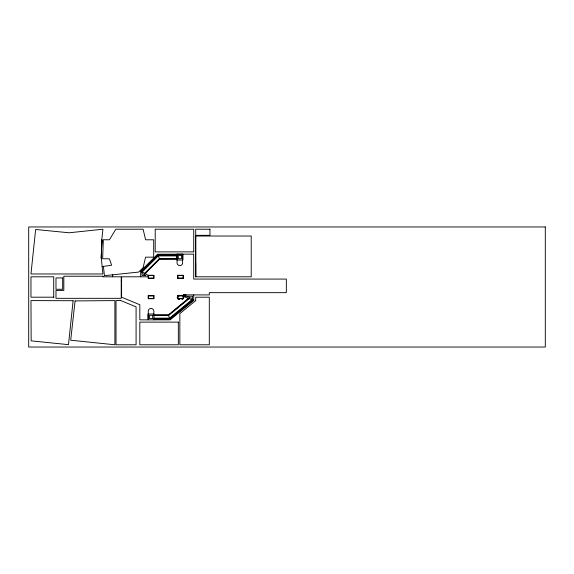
<?xml version="1.0" encoding="UTF-8"?>
<svg xmlns="http://www.w3.org/2000/svg" width="574" height="574" viewBox="0 0 574 574"><rect width="100%" height="100%" fill="white"/><g stroke="black" fill="none" stroke-linecap="round" stroke-linejoin="round"><path stroke-width="0.86" d="M195.705 236.022L195.705 276.804L195.705 236.022L251.218 236.022L251.218 276.804L195.705 276.804L195.705 269.995M178.65 295.538C179.289 295.129 178.858 295.495 179.095 295.538M182.145 298.774L182.058 298.767M177.545 297.597L177.301 297.196L177.402 297.748M179.232 299.104L178.751 298.846L179.282 298.975M182.302 298.946L182.403 298.853M183.608 296.801L183.422 297.296L183.802 297.002M183.458 295.919L184.563 295.904L183.572 295.947M185.603 295.926L185.015 295.632L185.603 295.624M182.037 295.352L181.599 295.416L182.137 295.423M182.037 295.524L181.649 295.294M179.232 298.853L178.887 299.212L178.945 298.774M184.512 295.897L183.924 295.61M101.304 258.759L101.799 239.738L102.904 229.22L69.102 232.779L35.645 229.471L30.967 273.97L102.904 273.97L101.254 257.683L101.799 239.738L101.383 256.169M179.066 299.097L179.038 298.774M183.888 294.914L183.336 294.9L183.364 298.731L177.675 298.731L177.653 295.66L183.364 295.66M185.223 294.914L184.67 294.885L185.488 295.129M153.782 314L153.868 311.008A2.834 2.834 0 0 0 148.271 310.591L148.3 314M177.108 260.029L177.022 263.028A2.834 2.834 0 0 0 182.618 263.437L182.582 260.029M177.61 297.404L177.23 297.569L177.495 297.232M178.973 299.068L179.11 298.839M185.424 295.294C183.68 294.541 187.16 295.086 184.699 294.892M101.254 257.683L101.856 240.592M178.794 299.097L179.081 298.911M177.323 297.662L177.474 297.289M183.68 297.361L183.436 296.973M185.287 295.94L184.893 295.861L185.424 295.926M178.973 295.301L178.851 295.646L178.98 295.287M182.123 298.846L182.388 299.111M183.551 297.217L183.644 297.002M183.773 294.828C184.354 295.043 183.515 295.481 184.182 294.828C182.625 295.495 183.967 294.34 184.096 295.129M181.815 295.223L181.958 295.38M185.524 295.718L184.778 295.911M185.158 295.725L184.842 295.904L185.481 295.797M141.068 271.538L157.828 254.784L176.921 254.748M145.653 267.491L141.333 271.811L140.666 271.136L157.592 254.217L193.675 254.146L193.725 279.072L286.34 279.072L286.34 292.661L209.302 292.661L209.302 294.928L183.587 294.864M147.504 265.64L154.284 258.86M156.135 257.009L157.986 255.157L166.589 255.143M141.469 271.94L158.058 255.344L176.921 255.315M144.368 273.583L159.393 258.551L176.921 258.515M144.626 273.855L159.55 258.931L176.928 258.896M144.756 273.992L159.629 259.118L176.928 259.089L176.921 254.182L182.762 254.182L182.776 260.029L176.921 260.029L176.921 254.182M153.968 314.947L168.361 314.947L188.581 298.308M170.456 313.469L168.426 315.133L153.968 315.133M171.805 312.356L188.703 298.458M153.968 315.513L168.562 315.513L189.607 298.2M153.968 318.154L169.509 318.154L192.649 299.126M192.319 300.123L169.717 318.728L153.968 318.721M193.366 300.001L169.918 319.288L153.968 319.288M193.725 294.928L193.725 300.439L170.119 319.854L139.819 319.854L139.819 304.744L121.595 297.196L121.595 276.804L148.221 276.804M103.442 266.422L111.6 265.217L109.433 258.774L102.638 258.774L103.313 239.738L109.433 239.796L115.783 229.22L143.12 229.22L145.574 239.796L153.696 239.796L153.696 257.166L145.574 257.166L143.12 267.742L138.686 272.069L104.418 275.671L103.435 266.35L102.122 266.494M183.888 295.459L184.125 295.438M185.108 295.445L185.424 295.438M184.548 295.904L184.283 295.703M185.352 295.05L185.022 294.979M184.096 295.294L183.666 295.065M185.459 295.309L184.928 295.323L185.431 295.294M185.137 295.323L185.294 295.316M184.067 295.789L184.111 295.789M176.921 255.896L158.295 255.911L141.871 272.341L141.498 271.968M148.221 275.29L153.882 275.29L153.882 278.311L148.221 278.311L148.221 275.29L140.666 271.136L140.666 276.804M148.221 275.484L153.882 275.484M177.675 275.484L183.343 275.484M148.408 278.125L153.882 278.125M177.861 278.125L183.343 278.125M121.222 280.385L121.595 280.385M121.222 293.981L121.595 293.981M182.675 295.38L181.449 295.66M178.679 295.653L179.432 295.653M181.685 295.653L182.439 295.653M148.221 295.875L153.882 295.875M177.675 295.875L185.911 295.825L185.911 294.928M177.653 296.672L177.653 297.899M183.364 296.643L183.364 297.87M53.719 297.196L30.967 297.196L30.967 276.804L53.719 276.804L53.719 297.762M148.408 298.516L153.882 298.516M177.861 298.516L183.343 298.516M148.114 318.534L148.114 314L153.968 314L153.968 319.854M185.058 296.607L183.343 296.442L193.725 300.403M177.653 298.71L177.675 295.689M193.294 299.915L193.725 300.439M157.828 254.784L159.629 259.118M168.361 314.947L168.498 315.327M168.569 315.521L169.502 318.139M169.631 318.484L169.847 319.101M195.698 262.82L195.712 269.615M148.114 314L148.128 319.854M183.149 275.484L183.149 278.311M183.149 295.875L183.149 298.71M182.776 254.182L182.776 260.029M182.611 298.731L181.47 298.731M179.669 295.66L178.442 295.66M179.346 298.731L178.213 298.731M177.861 275.29L177.861 278.311M177.861 295.689L177.861 298.71M153.696 275.484L153.696 278.311M153.696 295.875L153.696 298.71M148.408 275.29L148.408 278.311M148.408 295.689L148.408 298.71M112.691 274.803L112.691 276.804M101.799 239.738L101.799 242.816M73.113 300.719L68.5 344.658L31.161 340.856L30.967 300.597L73.113 300.719M75.086 300.919L70.702 340.217L114.893 344.78L114.893 300.597L75.086 300.919M195.705 300.597L179.849 313.641L179.849 344.78L209.302 344.78L209.302 297.196L195.705 297.196L195.705 300.597M120.296 300.338L116.027 300.597L116.027 344.78L136.081 344.78L136.081 306.875L120.296 300.338M193.725 251.878L155.21 251.878L155.21 229.22L193.725 229.22L193.725 251.878M545.3 226.96L28.7 226.96L28.7 347.04L545.3 347.04L545.3 226.96M209.962 229.22L195.705 229.22L195.705 235.326L209.962 235.326L209.962 229.22M181.449 255.502L178.241 255.502L178.241 258.709L181.449 258.709L181.449 255.502M183.343 275.29L177.675 275.29L177.675 278.311L183.343 278.311L183.343 275.29M145.818 275.484L141.986 275.484L141.986 273.375L145.818 275.484M102.904 276.238L63.822 276.238L63.822 290.401L55.987 290.401L55.987 298.329L121.222 298.329L121.222 276.804L102.904 276.804L102.904 276.238M62.688 277.938L55.987 277.938L55.987 289.267L62.688 289.267L62.688 277.938M153.882 295.689L148.221 295.689L148.221 298.71L153.882 298.71L153.882 295.689M192.405 296.249L186.306 296.249L192.405 298.58L192.405 296.249M152.648 315.32L149.434 315.32L149.434 318.534L152.648 318.534L152.648 315.32M178.335 322.122L139.819 322.122L139.819 344.78L178.335 344.78L178.335 322.122"/></g></svg>
